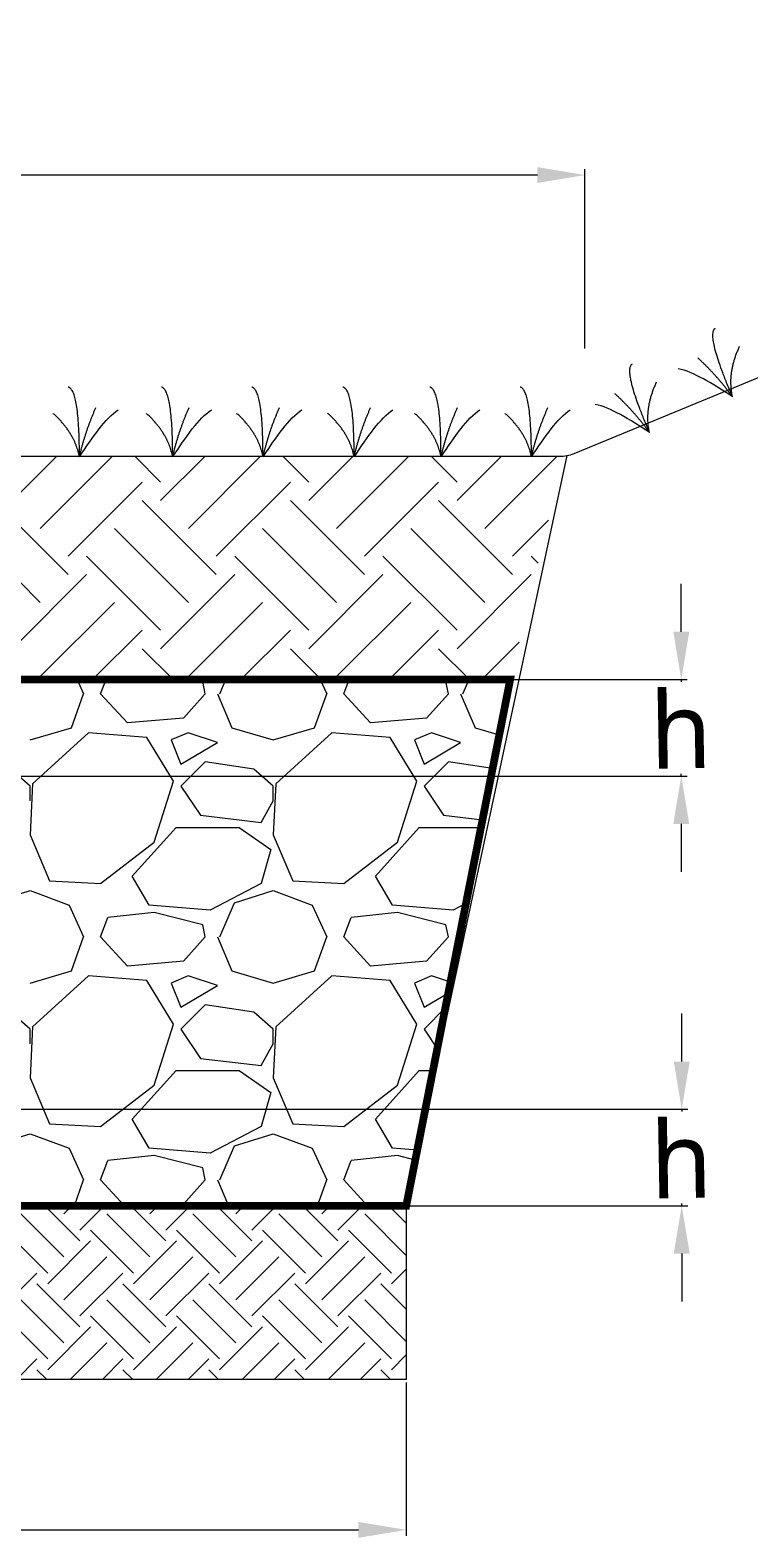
# Model space of a CAD drawing. Header units: millimetres. Extents: x 4229 to 8429, y -1187 to 1783.
# Drawn here: x 6366.5 to 6553.6, y 120.1 to 512.9 of the extents above; entities that cross this region are included whole.
import ezdxf

# ---------------------------------------------------------------- set-up
doc = ezdxf.new("R2010")
doc.units = ezdxf.units.MM
doc.styles.add('微軟正黑體-20', font='Microsoft JhengHei.ttf', dxfattribs={"height": 20})

msp = doc.modelspace()

# ---------------------------------------------------------------- linework, layer by layer
at = {"lineweight": 5}
for p, q in [((6508.12, 402.66), (6775.16, 512.94)), ((6510.97, 430.02), (6510.97, 476.73)), ((6498.58, 475.18), (6138.47, 475.18)), ((6129.06, 401.9), (6504.31, 401.9)), ((6506.27, 402.1), (6464.42, 206.64)), ((6536.05, 356.18), (6536.05, 368.64)), ((6317.43, 343.71), (6537.61, 343.71)), ((6536.05, 343.71), (6536.05, 343.15)), ((6317.31, 318.6), (6537.61, 318.6)), ((6536.05, 318.6), (6536.05, 319.15)), ((6536.05, 306.13), (6536.05, 293.66)), ((6536.17, 244.21), (6536.17, 256.68)), ((6317.55, 231.75), (6537.73, 231.75)), ((6536.17, 231.75), (6536.17, 231.19)), ((6168.88, 206.64), (6464.42, 206.64)), ((6464.42, 206.64), (6316.65, 206.64)), ((6317.43, 206.64), (6537.73, 206.64)), ((6464.42, 206.64), (6464.42, 161.36)), ((6536.17, 206.64), (6536.17, 207.19)), ((6536.17, 194.17), (6536.17, 181.7)), ((6464.42, 161.36), (6168.88, 161.36)), ((6464.42, 160.58), (6464.42, 120.61)), ((6181.35, 122.17), (6451.95, 122.17))]:
    msp.add_line(p, q, dxfattribs=at)
at = {"linetype": 'Continuous', "lineweight": 5}
for p, q in [((6361.85, 390.37), (6373.24, 401.76)), ((6369.09, 383.13), (6387.72, 401.76)), ((6400.45, 395.2), (6393.89, 401.76)), ((6400.45, 390.37), (6411.85, 401.76)), ((6407.69, 383.13), (6426.32, 401.76)), ((6439.06, 395.2), (6432.49, 401.76)), ((6439.06, 390.37), (6450.45, 401.76)), ((6446.29, 383.13), (6464.92, 401.76)), ((6477.66, 395.2), (6471.09, 401.76)), ((6477.66, 390.37), (6489.05, 401.76)), ((6484.9, 383.13), (6503.53, 401.76)), ((6376.33, 375.9), (6395.63, 395.2)), ((6414.93, 375.9), (6434.23, 395.2)), ((6453.53, 375.9), (6472.83, 395.2)), ((6376.33, 371.07), (6357.03, 390.37)), ((6414.93, 371.07), (6395.63, 390.37)), ((6453.53, 371.07), (6434.23, 390.37)), ((6492.13, 371.07), (6472.83, 390.37)), ((6492.13, 375.9), (6501.48, 385.24)), ((6369.09, 363.83), (6349.79, 383.13)), ((6407.69, 363.83), (6388.39, 383.13)), ((6446.29, 363.83), (6426.99, 383.13)), ((6484.9, 363.83), (6465.6, 383.13)), ((6400.45, 356.59), (6381.15, 375.9)), ((6439.06, 356.59), (6419.75, 375.9)), ((6477.66, 356.59), (6458.36, 375.9)), ((6498.79, 374.06), (6496.96, 375.9)), ((6361.85, 351.77), (6381.15, 371.07)), ((6400.45, 351.77), (6419.75, 371.07)), ((6439.06, 351.77), (6458.36, 371.07)), ((6477.66, 351.77), (6496.96, 371.07)), ((6369.09, 344.53), (6388.39, 363.83)), ((6407.69, 344.53), (6426.99, 363.83)), ((6446.29, 344.53), (6465.6, 363.83)), ((6382.74, 343.71), (6395.63, 356.59)), ((6421.35, 343.71), (6434.23, 356.59)), ((6459.95, 343.71), (6472.83, 356.59)), ((6403.69, 343.71), (6395.63, 351.77)), ((6442.29, 343.71), (6434.23, 351.77)), ((6480.89, 343.71), (6472.83, 351.77)), ((6484.9, 344.53), (6493.84, 353.48)), ((6378.7, 343.71), (6380.4, 340.02)), ((6384.83, 340.02), (6386.22, 343.71)), ((6389.21, 343.71), (6388.39, 344.53)), ((6411.43, 343.19), (6409.35, 343.71)), ((6412.07, 340.02), (6411.43, 343.19)), ((6415.87, 340.02), (6417.45, 343.71)), ((6427.81, 343.71), (6426.99, 344.53)), ((6442.03, 343.71), (6443.73, 340.02)), ((6448.16, 340.02), (6449.55, 343.71)), ((6466.42, 343.71), (6465.6, 344.53)), ((6474.76, 343.19), (6472.68, 343.71)), ((6475.4, 340.02), (6474.76, 343.19)), ((6479.19, 340.02), (6480.78, 343.71)), ((6377.23, 331.16), (6380.4, 340.02)), ((6391.8, 332.42), (6384.83, 340.02)), ((6412.07, 340.02), (6406.37, 333.69)), ((6415.23, 340.02), (6419.03, 331.16)), ((6440.56, 331.16), (6443.73, 340.02)), ((6455.13, 332.42), (6448.16, 340.02)), ((6475.4, 340.02), (6469.7, 333.69)), ((6478.56, 340.02), (6482.36, 331.16)), ((6366.47, 327.99), (6377.23, 331.16)), ((6406.37, 333.69), (6391.8, 332.42)), ((6419.03, 331.16), (6429.8, 327.99)), ((6429.8, 327.99), (6440.56, 331.16)), ((6469.7, 333.69), (6455.13, 332.42)), ((6482.36, 331.16), (6488.65, 329.31)), ((6381.67, 329.89), (6367.1, 316.59)), ((6396.87, 328.62), (6381.67, 329.89)), ((6403.83, 317.22), (6396.87, 328.62)), ((6407.63, 329.89), (6403.2, 327.99)), ((6403.2, 327.99), (6405.73, 321.66)), ((6405.73, 321.66), (6415.23, 327.36)), ((6415.23, 327.36), (6407.63, 329.89)), ((6445, 329.89), (6430.43, 316.59)), ((6460.2, 328.62), (6445, 329.89)), ((6467.16, 317.22), (6460.2, 328.62)), ((6470.96, 329.89), (6466.53, 327.99)), ((6466.53, 327.99), (6469.06, 321.66)), ((6469.06, 321.66), (6478.56, 327.36)), ((6478.56, 327.36), (6470.96, 329.89)), ((6412.07, 322.29), (6405.73, 315.96)), ((6424.73, 320.39), (6412.07, 322.29)), ((6475.4, 322.29), (6469.06, 315.96)), ((6486.92, 320.56), (6475.4, 322.29)), ((6366.47, 315.96), (6361.4, 320.39)), ((6429.8, 315.96), (6424.73, 320.39)), ((6367.1, 316.59), (6366.47, 303.29)), ((6366.47, 312.16), (6366.47, 315.96)), ((6398.77, 301.39), (6403.83, 317.22)), ((6405.73, 315.96), (6410.8, 308.36)), ((6430.43, 316.59), (6429.8, 303.29)), ((6429.8, 312.16), (6429.8, 315.96)), ((6462.1, 301.39), (6467.16, 317.22)), ((6469.06, 315.96), (6474.13, 308.36)), ((6426.63, 306.46), (6429.8, 312.16)), ((6410.8, 308.36), (6426.63, 306.46)), ((6474.13, 308.36), (6484.27, 307.14)), ((6366.47, 303.29), (6371.54, 291.26)), ((6393.07, 292.53), (6404.47, 305.19)), ((6404.47, 305.19), (6420.93, 305.19)), ((6420.93, 305.19), (6429.16, 299.49)), ((6429.8, 303.29), (6434.86, 291.26)), ((6456.4, 292.53), (6467.8, 305.19)), ((6467.8, 305.19), (6483.88, 305.19)), ((6384.83, 290.63), (6398.77, 301.39)), ((6429.16, 299.49), (6426.63, 290.63)), ((6448.16, 290.63), (6462.1, 301.39)), ((6371.54, 291.26), (6384.83, 290.63)), ((6397.5, 284.93), (6393.07, 292.53)), ((6434.86, 291.26), (6448.16, 290.63)), ((6460.83, 284.93), (6456.4, 292.53)), ((6359.18, 286.45), (6366.47, 288.73)), ((6366.47, 288.73), (6376.6, 284.93)), ((6426.63, 290.63), (6413.33, 283.66)), ((6419.67, 285.56), (6429.8, 288.73)), ((6429.8, 288.73), (6439.93, 284.93)), ((6376.6, 284.93), (6380.4, 276.69)), ((6398.77, 283.03), (6386.73, 281.76)), ((6413.33, 283.66), (6397.5, 284.93)), ((6411.43, 279.86), (6398.77, 283.03)), ((6415.87, 276.69), (6419.67, 285.56)), ((6439.93, 284.93), (6443.73, 276.69)), ((6462.1, 283.03), (6450.06, 281.76)), ((6476.66, 283.66), (6460.83, 284.93)), ((6474.76, 279.86), (6462.1, 283.03)), ((6479.97, 285.4), (6476.66, 283.66)), ((6384.83, 276.69), (6386.73, 281.76)), ((6412.07, 276.69), (6411.43, 279.86)), ((6448.16, 276.69), (6450.06, 281.76)), ((6475.4, 276.69), (6474.76, 279.86)), ((6377.23, 267.83), (6380.4, 276.69)), ((6391.8, 269.09), (6384.83, 276.69)), ((6412.07, 276.69), (6406.37, 270.36)), ((6415.23, 276.69), (6419.03, 267.83)), ((6440.56, 267.83), (6443.73, 276.69)), ((6455.13, 269.09), (6448.16, 276.69)), ((6475.4, 276.69), (6469.7, 270.36)), ((6366.47, 264.66), (6377.23, 267.83)), ((6406.37, 270.36), (6391.8, 269.09)), ((6419.03, 267.83), (6429.8, 264.66)), ((6429.8, 264.66), (6440.56, 267.83)), ((6469.7, 270.36), (6455.13, 269.09)), ((6381.67, 266.56), (6367.1, 253.26)), ((6396.87, 265.29), (6381.67, 266.56)), ((6403.83, 253.9), (6396.87, 265.29)), ((6407.63, 266.56), (6403.2, 264.66)), ((6403.2, 264.66), (6405.73, 258.33)), ((6405.73, 258.33), (6415.23, 264.03)), ((6415.23, 264.03), (6407.63, 266.56)), ((6445, 266.56), (6430.43, 253.26)), ((6460.2, 265.29), (6445, 266.56)), ((6467.16, 253.9), (6460.2, 265.29)), ((6470.96, 266.56), (6466.53, 264.66)), ((6466.53, 264.66), (6469.06, 258.33)), ((6475.93, 264.91), (6470.96, 266.56)), ((6469.06, 258.33), (6475.38, 262.12)), ((6366.47, 252.63), (6361.4, 257.06)), ((6412.07, 258.96), (6405.73, 252.63)), ((6424.73, 257.06), (6412.07, 258.96)), ((6429.8, 252.63), (6424.73, 257.06)), ((6474.59, 258.16), (6469.06, 252.63)), ((6367.1, 253.26), (6366.47, 239.96)), ((6366.47, 248.83), (6366.47, 252.63)), ((6398.77, 238.06), (6403.83, 253.9)), ((6405.73, 252.63), (6410.8, 245.03)), ((6430.43, 253.26), (6429.8, 239.96)), ((6429.8, 248.83), (6429.8, 252.63)), ((6462.1, 238.06), (6467.16, 253.9)), ((6469.06, 252.63), (6472.49, 247.49)), ((6426.63, 243.13), (6429.8, 248.83)), ((6410.8, 245.03), (6426.63, 243.13)), ((6366.47, 239.96), (6371.54, 227.93)), ((6393.07, 229.2), (6404.47, 241.86)), ((6404.47, 241.86), (6420.93, 241.86)), ((6420.93, 241.86), (6429.16, 236.16)), ((6429.8, 239.96), (6434.86, 227.93)), ((6456.4, 229.2), (6467.8, 241.86)), ((6467.8, 241.86), (6471.38, 241.86)), ((6384.83, 227.3), (6398.77, 238.06)), ((6429.16, 236.16), (6426.63, 227.3)), ((6448.16, 227.3), (6462.1, 238.06)), ((6371.54, 227.93), (6384.83, 227.3)), ((6397.5, 221.6), (6393.07, 229.2)), ((6434.86, 227.93), (6448.16, 227.3)), ((6460.83, 221.6), (6456.4, 229.2)), ((6356.34, 222.23), (6366.47, 225.4)), ((6366.47, 225.4), (6376.6, 221.6)), ((6426.63, 227.3), (6413.33, 220.33)), ((6419.67, 222.23), (6429.8, 225.4)), ((6429.8, 225.4), (6439.93, 221.6)), ((6376.6, 221.6), (6380.4, 213.36)), ((6413.33, 220.33), (6397.5, 221.6)), ((6415.87, 213.36), (6419.67, 222.23)), ((6439.93, 221.6), (6443.73, 213.36)), ((6467.27, 221.08), (6460.83, 221.6)), ((6384.83, 213.36), (6386.73, 218.43)), ((6398.77, 219.7), (6386.73, 218.43)), ((6411.43, 216.53), (6398.77, 219.7)), ((6412.07, 213.36), (6411.43, 216.53)), ((6448.16, 213.36), (6450.06, 218.43)), ((6462.1, 219.7), (6450.06, 218.43)), ((6466.77, 218.53), (6462.1, 219.7)), ((6378, 206.64), (6380.4, 213.36)), ((6391, 206.64), (6384.83, 213.36)), ((6412.07, 213.36), (6406.37, 207.03)), ((6415.23, 213.36), (6418.12, 206.64)), ((6441.33, 206.64), (6443.73, 213.36)), ((6454.33, 206.64), (6448.16, 213.36)), ((6375.23, 193.3), (6364.03, 204.49)), ((6379.42, 197.5), (6370.29, 206.64)), ((6375.23, 204.49), (6377.37, 206.64)), ((6379.42, 200.3), (6385.76, 206.64)), ((6397.62, 193.3), (6386.42, 204.49)), ((6401.82, 197.5), (6392.68, 206.64)), ((6397.62, 204.49), (6399.76, 206.64)), ((6406.37, 207.03), (6401.8, 206.64)), ((6401.82, 200.3), (6408.16, 206.64)), ((6420.01, 193.3), (6408.81, 204.49)), ((6424.21, 197.5), (6415.07, 206.64)), ((6420.01, 204.49), (6422.15, 206.64)), ((6424.21, 200.3), (6430.55, 206.64)), ((6442.4, 193.3), (6431.2, 204.49)), ((6446.6, 197.5), (6437.46, 206.64)), ((6442.4, 204.49), (6444.54, 206.64)), ((6446.6, 200.3), (6452.94, 206.64)), ((6464.42, 193.67), (6453.59, 204.49)), ((6464.42, 202.07), (6459.85, 206.64)), ((6371.03, 189.1), (6359.83, 200.3)), ((6371.03, 186.3), (6382.22, 197.5)), ((6393.42, 189.1), (6382.22, 200.3)), ((6393.42, 186.3), (6404.61, 197.5)), ((6415.81, 189.1), (6404.61, 200.3)), ((6415.81, 186.3), (6427, 197.5)), ((6438.2, 189.1), (6427, 200.3)), ((6438.2, 186.3), (6449.39, 197.5)), ((6460.59, 189.1), (6449.39, 200.3)), ((6375.23, 182.1), (6386.42, 193.3)), ((6397.62, 182.1), (6408.81, 193.3)), ((6420.01, 182.1), (6431.2, 193.3)), ((6442.4, 182.1), (6453.59, 193.3)), ((6357.03, 177.9), (6368.23, 189.1)), ((6379.42, 177.9), (6390.62, 189.1)), ((6401.82, 177.9), (6413.01, 189.1)), ((6424.21, 177.9), (6435.4, 189.1)), ((6446.6, 177.9), (6457.79, 189.1)), ((6460.59, 186.3), (6464.42, 190.13)), ((6379.42, 175.11), (6368.23, 186.3)), ((6401.82, 175.11), (6390.62, 186.3)), ((6424.21, 175.11), (6413.01, 186.3)), ((6446.6, 175.11), (6435.4, 186.3)), ((6464.42, 179.68), (6457.79, 186.3)), ((6375.23, 170.91), (6364.03, 182.1)), ((6397.62, 170.91), (6386.42, 182.1)), ((6420.01, 170.91), (6408.81, 182.1)), ((6442.4, 170.91), (6431.2, 182.1)), ((6464.42, 171.28), (6453.59, 182.1)), ((6371.03, 166.71), (6359.83, 177.9)), ((6393.42, 166.71), (6382.22, 177.9)), ((6415.81, 166.71), (6404.61, 177.9)), ((6438.2, 166.71), (6427, 177.9)), ((6460.59, 166.71), (6449.39, 177.9)), ((6371.03, 163.91), (6382.22, 175.11)), ((6393.42, 163.91), (6404.61, 175.11)), ((6415.81, 163.91), (6427, 175.11)), ((6438.2, 163.91), (6449.39, 175.11)), ((6376.88, 161.36), (6386.42, 170.91)), ((6399.27, 161.36), (6408.81, 170.91)), ((6421.66, 161.36), (6431.2, 170.91)), ((6444.05, 161.36), (6453.59, 170.91)), ((6362.88, 161.36), (6368.23, 166.71)), ((6385.27, 161.36), (6390.62, 166.71)), ((6407.66, 161.36), (6413.01, 166.71)), ((6430.05, 161.36), (6435.4, 166.71)), ((6452.44, 161.36), (6457.79, 166.71)), ((6460.59, 163.91), (6464.42, 167.74)), ((6370.78, 161.36), (6368.23, 163.91)), ((6393.17, 161.36), (6390.62, 163.91)), ((6415.56, 161.36), (6413.01, 163.91)), ((6437.95, 161.36), (6435.4, 163.91)), ((6460.34, 161.36), (6457.79, 163.91))]:
    msp.add_line(p, q, dxfattribs=at)
at = {"lineweight": 5, "const_width": 2}
msp.add_lwpolyline([(6464.42, 206.64), (6491.49, 343.71), (6141.81, 343.71), (6168.88, 206.64)], close=True, dxfattribs=at)
at = {"lineweight": 5}
msp.add_arc((6504.31, 411.9), 10, 270, 292.4395, dxfattribs=at)
for points, degree in [([(6549.39, 417.44), (6542.49, 433.47), (6544.89, 435.28)], 2), ([(6549.39, 417.44), (6548.03, 423.75), (6551.25, 430.57)], 2), ([(6527.76, 408.14), (6520.87, 424.17), (6523.26, 425.98)], 2), ([(6549.39, 417.44), (6544.08, 420.89), (6539.2, 423.96), (6535.24, 424.72)], 3), ([(6549.39, 417.44), (6545.32, 422.98), (6540.39, 427.52)], 2), ([(6527.76, 408.14), (6526.41, 414.45), (6529.63, 421.27)], 2), ([(6379.3, 401.76), (6379.3, 419.22), (6376.39, 419.93)], 2), ([(6403.58, 401.76), (6403.58, 419.22), (6400.66, 419.93)], 2), ([(6427.12, 401.76), (6427.12, 419.22), (6424.2, 419.93)], 2), ([(6450.85, 401.76), (6450.85, 419.22), (6447.93, 419.93)], 2), ([(6473.48, 401.76), (6473.48, 419.22), (6470.57, 419.93)], 2), ([(6497.02, 401.76), (6497.02, 419.22), (6494.11, 419.93)], 2), ([(6527.76, 408.14), (6523.7, 413.67), (6518.76, 418.22)], 2), ([(6379.3, 401.76), (6378.05, 408.1), (6372.4, 413.09)], 2), ([(6379.3, 401.76), (6380.85, 408.45), (6383.59, 414.58)], 2), ([(6379.3, 401.76), (6382.81, 407.03), (6386.09, 411.78), (6389.42, 414.04)], 3), ([(6403.58, 401.76), (6402.33, 408.1), (6396.68, 413.09)], 2), ([(6403.58, 401.76), (6405.13, 408.45), (6407.86, 414.58)], 2), ([(6403.58, 401.76), (6407.09, 407.03), (6410.36, 411.78), (6413.69, 414.04)], 3), ([(6427.12, 401.76), (6425.87, 408.1), (6420.22, 413.09)], 2), ([(6427.12, 401.76), (6428.67, 408.45), (6431.4, 414.58)], 2), ([(6427.12, 401.76), (6430.63, 407.03), (6433.9, 411.78), (6437.24, 414.04)], 3), ([(6450.85, 401.76), (6449.6, 408.1), (6443.94, 413.09)], 2), ([(6450.85, 401.76), (6452.39, 408.45), (6455.13, 414.58)], 2), ([(6450.85, 401.76), (6454.36, 407.03), (6457.63, 411.78), (6460.96, 414.04)], 3), ([(6473.48, 401.76), (6472.23, 408.1), (6466.58, 413.09)], 2), ([(6473.48, 401.76), (6475.03, 408.45), (6477.77, 414.58)], 2), ([(6473.48, 401.76), (6477, 407.03), (6480.27, 411.78), (6483.6, 414.04)], 3), ([(6497.02, 401.76), (6495.78, 408.1), (6490.12, 413.09)], 2), ([(6497.02, 401.76), (6498.57, 408.45), (6501.31, 414.58)], 2), ([(6497.02, 401.76), (6500.54, 407.03), (6503.81, 411.78), (6507.14, 414.04)], 3), ([(6527.76, 408.14), (6522.46, 411.59), (6517.57, 414.66), (6513.62, 415.42)], 3)]:
    msp.add_open_spline(points, degree=degree, dxfattribs=at)
for points in [[(6498.58, 477.25), (6498.58, 473.12), (6510.97, 475.18)], [(6533.98, 356.18), (6538.13, 356.18), (6536.05, 343.71)], [(6533.98, 306.13), (6538.13, 306.13), (6536.05, 318.6)], [(6534.09, 244.21), (6538.25, 244.21), (6536.17, 231.75)], [(6534.09, 194.17), (6538.25, 194.17), (6536.17, 206.64)], [(6451.95, 124.25), (6451.95, 120.09), (6464.42, 122.17)]]:
    msp.add_solid(points, dxfattribs=at)

# ---------------------------------------------------------------- texts
at = {"lineweight": 5, "style": '微軟正黑體-20'}
for p in [(6528.04, 320.44), (6528.15, 208.48)]:
    msp.add_text('h', height=20, rotation=1, dxfattribs=at).set_placement(p)

doc.saveas('drawing.dxf')
